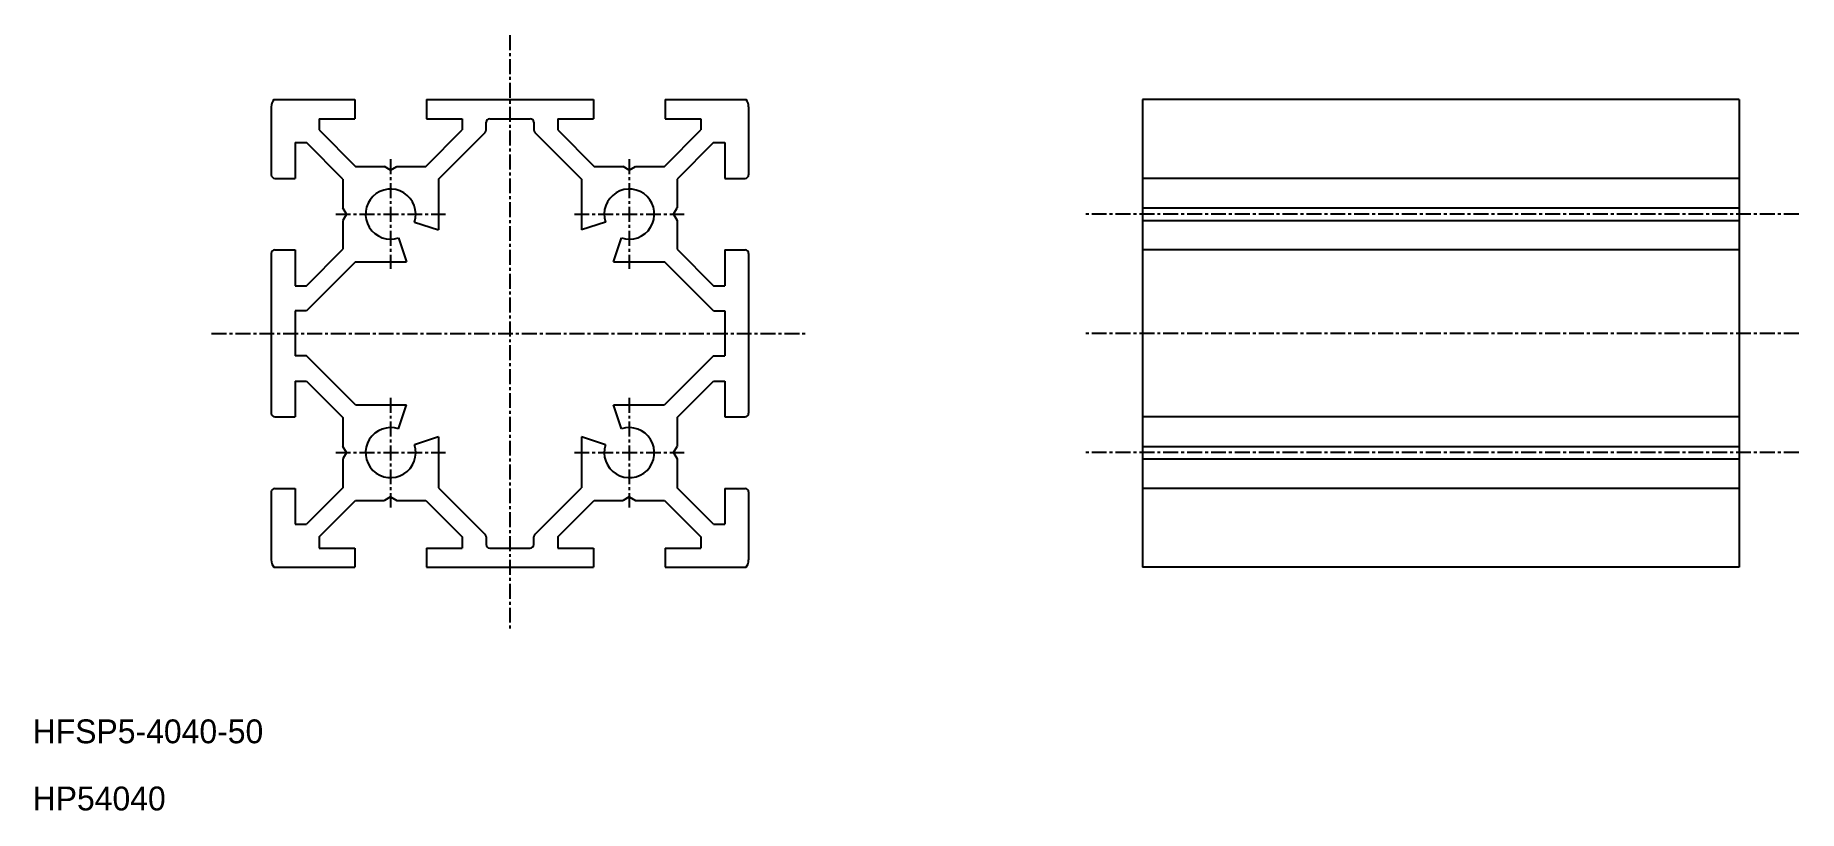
# Model space of a CAD drawing. Extents: x 0 to 148, y 0 to 65.
import ezdxf

# ---------------------------------------------------------------- set-up
doc = ezdxf.new("R2010")
doc.units = 0
doc.linetypes.add('CENTER', pattern=[2, 1.25, -0.25, 0.25, -0.25])
doc.layers.get('0').update_dxf_attribs({"linetype": 'CONTINUOUS'})
doc.layers.add('CENTER', color=1, linetype='CENTER')

msp = doc.modelspace()

# ---------------------------------------------------------------- linework, layer by layer
at = {"color": 7, "linetype": 'CONTINUOUS'}
for p, q in [((20.2, 59.6), (27, 59.6)), ((27, 59.6), (27, 58)), ((33, 59.6), (33, 58)), ((33, 59.6), (47, 59.6)), ((47, 59.6), (47, 58)), ((53, 59.6), (53, 58)), ((53, 59.6), (59.8, 59.6)), ((93, 59.6), (93, 20.4)), ((143, 59.6), (93, 59.6)), ((143, 59.6), (143, 20.4)), ((20, 59), (20, 53.3)), ((24, 58), (27, 58)), ((24, 58), (24, 57.06)), ((33, 58), (36, 58)), ((36, 58), (36, 57.06)), ((38, 57.07), (38, 57.7)), ((38.3, 58), (41.7, 58)), ((42, 57.7), (42, 57.07)), ((44, 58), (47, 58)), ((44, 58), (44, 57.06)), ((53, 58), (56, 58)), ((56, 58), (56, 57.06)), ((60, 59), (60, 53.3)), ((24, 57.06), (27.06, 54)), ((32.94, 54), (36, 57.06)), ((34, 52.94), (37.91, 56.85)), ((42.09, 56.85), (46, 52.94)), ((44, 57.06), (47.06, 54)), ((52.94, 54), (56, 57.06)), ((22, 56), (22, 53)), ((22, 56), (22.94, 56)), ((26, 52.94), (22.94, 56)), ((57.06, 56), (54, 52.94)), ((57.06, 56), (58, 56)), ((58, 56), (58, 53)), ((27.06, 54), (29.48, 54)), ((30, 53.7), (29.48, 54)), ((30, 53.7), (30.52, 54)), ((30.52, 54), (32.94, 54)), ((47.06, 54), (49.48, 54)), ((50, 53.7), (49.48, 54)), ((50, 53.7), (50.52, 54)), ((50.52, 54), (52.94, 54)), ((20.3, 53), (22, 53)), ((26, 52.94), (26, 50.52)), ((34, 52.94), (34, 48.67)), ((46, 52.94), (46, 48.67)), ((54, 52.94), (54, 50.52)), ((58, 53), (59.7, 53)), ((143, 53), (93, 53)), ((26.3, 50), (26, 50.52)), ((53.7, 50), (54, 50.52)), ((93, 50.52), (143, 50.52)), ((26.3, 50), (26, 49.48)), ((26, 49.48), (26, 47.06)), ((31.99, 49.34), (34, 48.67)), ((48.01, 49.34), (46, 48.67)), ((53.7, 50), (54, 49.48)), ((54, 49.48), (54, 47.06)), ((93, 49.48), (143, 49.48)), ((30.66, 48.01), (31.33, 46)), ((48.67, 46), (49.34, 48.01)), ((20, 46.7), (20, 33.3)), ((20.3, 47), (22, 47)), ((22, 47), (22, 44)), ((22.94, 44), (26, 47.06)), ((27.06, 46), (22.94, 41.88)), ((27.06, 46), (31.33, 46)), ((48.67, 46), (52.94, 46)), ((57.06, 41.88), (52.94, 46)), ((54, 47.06), (57.06, 44)), ((58, 47), (59.7, 47)), ((58, 47), (58, 44)), ((60, 46.7), (60, 33.3)), ((143, 47), (93, 47)), ((22, 44), (22.94, 44)), ((57.06, 44), (58, 44)), ((22.94, 41.88), (22, 41.88)), ((22, 41.88), (22, 38.12)), ((57.06, 41.88), (58, 41.88)), ((58, 41.88), (58, 38.12)), ((22.94, 38.12), (22, 38.12)), ((27.06, 34), (22.94, 38.12)), ((57.06, 38.12), (52.94, 34)), ((57.06, 38.12), (58, 38.12)), ((22, 36), (22, 33)), ((22, 36), (22.94, 36)), ((22.94, 36), (26, 32.94)), ((54, 32.94), (57.06, 36)), ((57.06, 36), (58, 36)), ((58, 36), (58, 33)), ((27.06, 34), (31.33, 34)), ((30.66, 31.99), (31.33, 34)), ((49.34, 31.99), (48.67, 34)), ((48.67, 34), (52.94, 34)), ((20.3, 33), (22, 33)), ((26, 32.94), (26, 30.52)), ((54, 32.94), (54, 30.52)), ((58, 33), (59.7, 33)), ((143, 33), (93, 33)), ((34, 31.33), (31.99, 30.66)), ((34, 31.33), (34, 27.06)), ((48.01, 30.66), (46, 31.33)), ((46, 31.33), (46, 27.06)), ((26.3, 30), (26, 30.52)), ((26.3, 30), (26, 29.48)), ((53.7, 30), (54, 30.52)), ((53.7, 30), (54, 29.48)), ((93, 30.52), (143, 30.52)), ((26, 29.48), (26, 27.06)), ((54, 29.48), (54, 27.06)), ((93, 29.48), (143, 29.48)), ((20, 26.7), (20, 21)), ((20.3, 27), (22, 27)), ((22, 27), (22, 24)), ((26, 27.06), (22.94, 24)), ((34, 27.06), (37.91, 23.15)), ((42.09, 23.15), (46, 27.06)), ((57.06, 24), (54, 27.06)), ((58, 27), (59.7, 27)), ((58, 27), (58, 24)), ((60, 26.7), (60, 21)), ((143, 27), (93, 27)), ((24, 22.94), (27.06, 26)), ((27.06, 26), (29.48, 26)), ((30, 26.3), (29.48, 26)), ((30, 26.3), (30.52, 26)), ((30.52, 26), (32.94, 26)), ((32.94, 26), (36, 22.94)), ((44, 22.94), (47.06, 26)), ((47.06, 26), (49.48, 26)), ((50, 26.3), (49.48, 26)), ((50, 26.3), (50.52, 26)), ((50.52, 26), (52.94, 26)), ((52.94, 26), (56, 22.94)), ((22, 24), (22.94, 24)), ((57.06, 24), (58, 24)), ((24, 22.94), (24, 22)), ((36, 22.94), (36, 22)), ((38, 22.93), (38, 22.3)), ((42, 22.3), (42, 22.93)), ((44, 22.94), (44, 22)), ((56, 22.94), (56, 22)), ((24, 22), (27, 22)), ((27, 22), (27, 20.4)), ((33, 22), (33, 20.4)), ((33, 22), (36, 22)), ((38.3, 22), (41.7, 22)), ((44, 22), (47, 22)), ((47, 22), (47, 20.4)), ((53, 22), (56, 22)), ((53, 22), (53, 20.4)), ((20.2, 20.4), (27, 20.4)), ((33, 20.4), (47, 20.4)), ((53, 20.4), (59.8, 20.4)), ((143, 20.4), (93, 20.4))]:
    msp.add_line(p, q, dxfattribs=at)
for centre, radius, start, end in [((21, 59), 1, 143.1301, 180), ((59, 59), 1, 0, 36.8699), ((38.3, 57.7), 0.3, 90, 180.5138), ((41.7, 57.7), 0.3, 359.4862, 90), ((37.7, 57.06), 0.3, 314.5366, 0.5182), ((42.3, 57.06), 0.3, 179.482, 225.4635), ((20.3, 53.3), 0.3, 180, 270), ((59.7, 53.3), 0.3, 270, 0), ((30, 50), 2.1, 341.5651, 288.4352), ((50, 50), 2.1, 251.5648, 198.4344), ((20.3, 46.7), 0.3, 90, 180), ((59.7, 46.7), 0.3, 0, 90), ((20.3, 33.3), 0.3, 180, 270), ((59.7, 33.3), 0.3, 270, 0), ((30, 30), 2.1, 71.5646, 18.4349), ((50, 30), 2.1, 161.5653, 108.4353), ((20.3, 26.7), 0.3, 90, 180), ((59.7, 26.7), 0.3, 0, 90), ((37.7, 22.94), 0.3, 359.482, 45.4635), ((38.3, 22.3), 0.3, 179.4862, 270), ((41.7, 22.3), 0.3, 270, 0.5138), ((42.3, 22.94), 0.3, 134.5365, 180.518), ((21, 21), 1, 180, 216.8699), ((59, 21), 1, 323.1301, 0)]:
    msp.add_arc(centre, radius, start, end, dxfattribs=at)
at = {"layer": 'CENTER', "color": 1, "linetype": 'CENTER'}
for p, q in [((40, 65), (40, 15)), ((30, 54.6), (30, 45.4)), ((50, 54.6), (50, 45.4)), ((25.4, 50), (34.6, 50)), ((45.4, 50), (54.6, 50)), ((148, 50), (88, 50)), ((15, 40), (65, 40)), ((148, 40), (88, 40)), ((30, 34.6), (30, 25.4)), ((50, 34.6), (50, 25.4)), ((25.4, 30), (34.6, 30)), ((45.4, 30), (54.6, 30)), ((148, 30), (88, 30))]:
    msp.add_line(p, q, dxfattribs=at)

# ---------------------------------------------------------------- texts
at = {"color": 7, "linetype": 'CONTINUOUS'}
for s, p in [('HFSP5-4040-50', (0, 5.63)), ('HP54040', (0, 0))]:
    msp.add_text(s, height=2, dxfattribs=at).set_placement(p)

doc.saveas('drawing.dxf')
